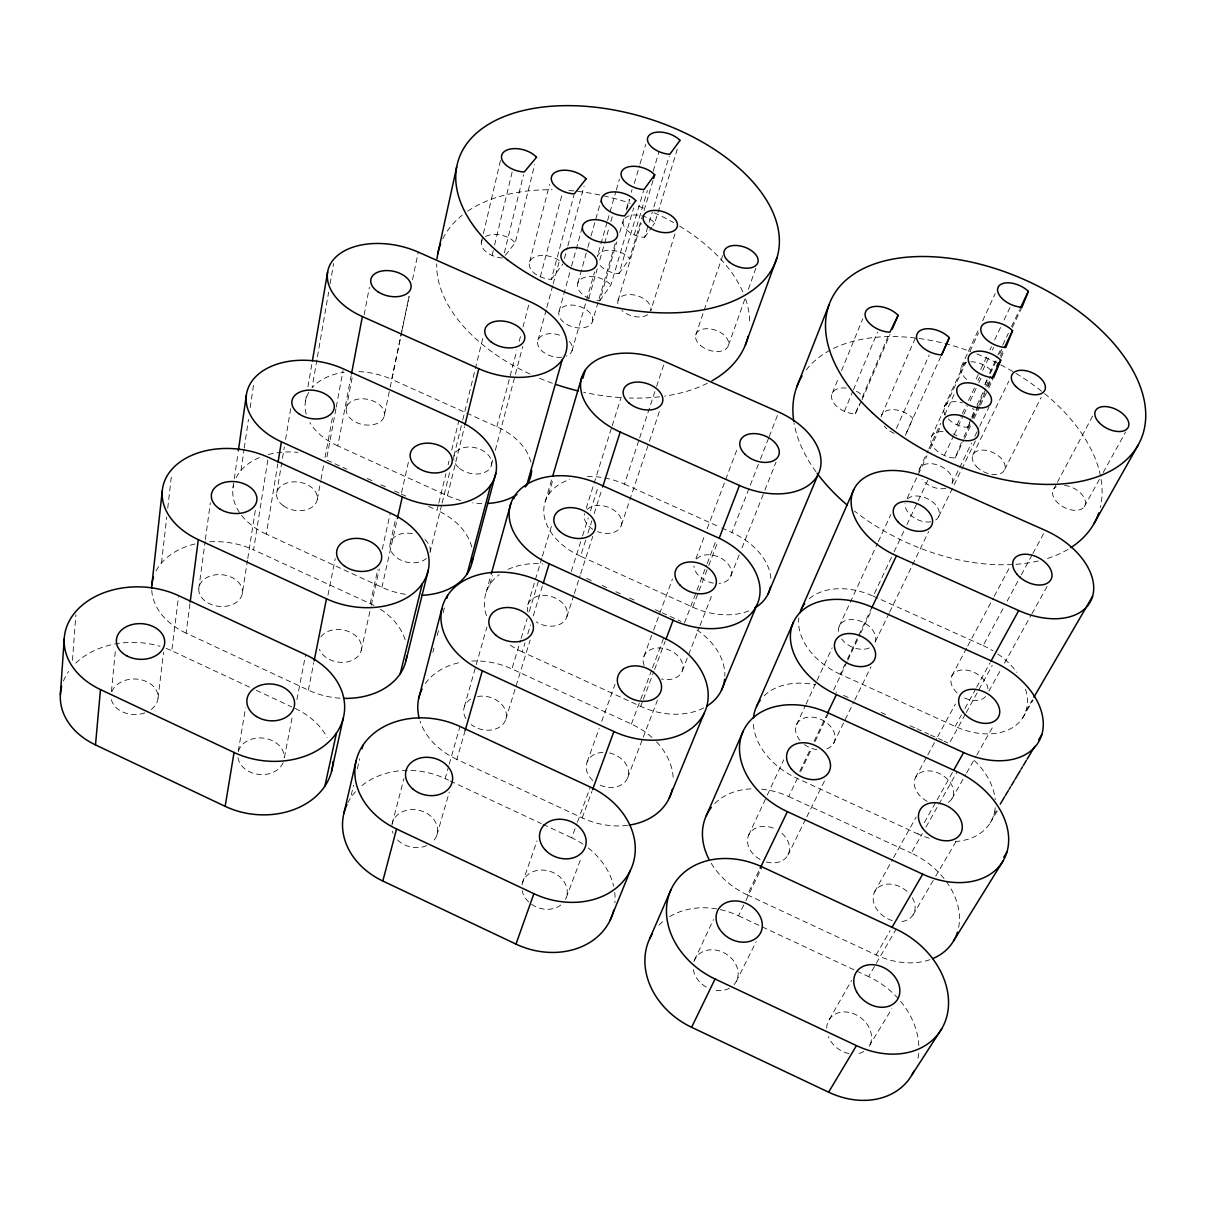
<?xml version="1.0" encoding="UTF-8"?>
<svg xmlns="http://www.w3.org/2000/svg" width="1206" height="1206" viewBox="0 0 1206 1206"><rect width="100%" height="100%" fill="white"/><g stroke="black" fill="none" stroke-linecap="round" stroke-linejoin="round"><path stroke-width="0.75" stroke-dasharray="5 3.75" d="M72.481 660.315L75.857 614.759M111.465 691.43L115.535 648.873M161.483 562.991L166.73 517.042M167.74 508.178L171.523 475.089M158.031 698.108L163.564 652.22M249.536 687.149L171.78 650.788L178.654 595.674M340.137 698.199A67.958 50.893 9.6 0 1 308.329 690.118L186.101 633.12L189.93 603.784M198.779 588.724L205.141 541.358M205.382 539.534L210.341 502.661M232.969 488.023L234.039 480.606M234.311 478.752L238.049 452.778M240.974 470.491L244.064 449.491M244.26 448.074L248.481 419.387M250.185 407.688L253.682 383.93M242.255 593.729A21.904 15.889 6 0 0 212.271 575.413A21.904 15.889 6 0 0 207.281 602.518A21.904 15.889 6 0 0 242.255 593.729L247.471 560.353M247.773 558.499L255.31 510.304M374.131 605.548A67.958 50.893 9.6 0 0 370.242 603.618L253.577 549.83L268.245 457.3M405.306 594.317A63.888 45.496 12.2 0 1 381.91 587.322L266.3 534.122L277.772 463.978M276.747 492.862L284.36 446.838M285.581 439.466L290.752 408.171M238.291 751.157L245.542 707.892M305.42 401.598L306.686 394.181M307.952 386.764L312.083 362.689M316.892 359.931L312.068 387.774A60.496 40.145 11.3 0 1 344.072 372.322M317.434 356.795L328.65 292.138M330.097 283.802L333.61 263.511M317.299 499.435L320.675 481.164M321.022 479.34L323.721 464.717M325.077 457.406L332.856 415.361M335.916 408.909L326.419 459.923L333.233 463.014M336.248 407.085L343.032 370.664M460.767 500.505A60.33 40.868 14.1 0 1 447.471 495.726L337.801 445.888L351.142 375.669M346.243 408.593L352.559 375.488M364.137 314.796L369.398 287.209M284.42 757.474L292.711 714.54M296.917 699.525L305.6 654.692M308.329 690.118L313.771 662.727M327.972 595.101L335.253 558.559M530.806 461.973A60.33 40.868 14.1 0 0 496.872 426.698L391.709 379.347L401.327 333.248M401.719 331.394L409.03 296.359M412.482 279.762L418.256 252.114M384.141 416.372A19.356 12.844 11.3 0 0 358.875 399.02A19.356 12.844 11.3 0 0 352.891 420.487A19.356 12.844 11.3 0 0 384.141 416.372L389.855 388.98M390.231 387.156L409.301 295.802M370.242 603.618L377.855 569.187M382.272 549.258L390.292 513.017M361.212 650.547L370.875 607.04M371.282 605.216L379.332 568.961M390.186 543.288L395.462 519.816M401.538 492.726L408.427 462.034M381.91 587.322L396.985 520.404M481.269 242.677L482.973 235.411M483.395 233.587L501.229 157.293M351.248 794.98L353.524 785.257M357.368 768.825L359.72 758.83M492.093 255.446L493.344 250.245M494.611 245.014L512.158 172.051M471.742 547.027A63.888 45.496 12.2 0 0 437.039 510.289L438.381 504.817M438.818 502.992L445.934 473.792M448.15 464.672L449.039 461.024M451.707 450.079L458.808 420.879M429.999 552.514L441.667 504.952M442.105 503.113L450.185 470.189M453.923 455.974L462.35 421.618M462.787 419.809L483.184 336.67M504.349 252.838L523.51 174.795M447.471 495.726L464.476 426.773M505.284 255.265L515.233 242.843L534.725 164.544M529.705 261.747L549.559 184.443M432.864 652.295L433.934 648.135M437.205 635.562L438.667 629.924M443.099 612.799L444.592 607.025M392.191 823.608L403.98 778.488M496.872 426.698L516.816 350.509M519.183 341.434L521.082 334.183M522.982 326.932L529.63 301.53M540.348 276.792L562.177 193.97M491.475 464.913L492.907 459.441M495.319 450.335L522.711 346.499M559.177 260.541A18.708 11.276 15.6 0 0 529.781 261.581A18.708 11.276 15.6 0 0 551.323 279.37L573.89 195.327M538.012 340.137L546.348 309.249M546.831 307.424L552.725 285.626M553.207 283.802L559.087 262.004M564.423 258.491L567.393 247.577M567.86 245.828L584.096 186.131M559.117 311.254L571.041 267.988M571.538 266.179L581.97 228.326M486.214 592.101L490.752 575.805M489.968 584.443L492.455 575.548M577.84 283.018L587.367 249.099M587.865 247.32L590.563 237.718M591.076 235.894L601.236 199.653M464.31 706.791L486.907 627.03M361.906 785.634A72.224 58.853 12.3 0 1 445.15 778.624L448.722 766.021M449.235 764.227L459.968 726.449M607.1 222.221L597.347 256.35A18.346 10.914 16.9 0 1 611.382 250.26A18.346 10.914 16.9 0 1 629.653 258.506L641.969 217.412M607.613 220.427L615.829 191.694M616.341 189.9L619.432 179.121M572.036 350.75L594.588 271.968M588.814 298.244L597.256 268.832M599.789 260.044L608.502 229.653M610.854 221.482L612.437 215.995M627.542 825.341A67.958 52.808 20.6 0 1 582.197 817.879L456.848 759.403L465.169 730.459M436.904 835.019L449.295 792.071M592.432 321.67A17.457 10.794 16.3 0 0 570.378 305.088A17.457 10.794 16.3 0 0 564.438 322.816A17.457 10.794 16.3 0 0 592.432 321.67L615.211 243.537M596.88 300.535A18.708 11.351 16.6 0 0 599.774 300.791L616.763 241.954M619.763 232.351L623.758 218.723M626.532 208.487L629.155 199.518M631.266 192.297L632.05 189.583M626.547 210.07L629.653 199.427M634.326 183.478L639.512 165.735M640.024 163.956L645.723 144.449M545.218 501.606L552.122 478.119M548.519 494.731L552.876 479.928M599.774 300.791L610.884 285.068L633.678 207.824M600.211 265.576A18.346 10.914 16.9 0 0 618.964 273.641L643.537 190.91M634.19 234.853L647.426 190.503M653.185 171.222L659.034 151.639M644.049 210.447L653.652 178.398M618.045 300.58L641.23 223.291M527.821 604.764L541.871 558.031M542.414 556.237L551.609 525.665M651.949 737.409A67.958 52.808 20.6 0 0 631.416 724.052L511.917 668.953L520.63 640.13M521.173 638.336L527.173 618.527M529.344 611.321L538.6 580.704M677.32 149.137L654.737 223.004A17.849 10.357 17.3 0 0 632.426 215.09A17.849 10.357 17.3 0 0 624.226 226.683A17.849 10.357 17.3 0 0 644.607 237.356L647.652 227.271M649.19 222.206L652.295 212M653.848 206.874L669.255 156.071M703.686 707.907A64.099 46.959 21 0 1 640.688 706.384L522.288 651.903L525.032 642.919M527.776 633.919L530.519 624.934M533.263 615.934L542.594 585.362M505.811 719.289L530.127 640.145M586.206 508.299L611.623 427.557M612.196 425.763L621.226 397.045M674.983 233.949L650.697 310.831A17.125 10.432 17.5 0 0 633.316 294.852A17.125 10.432 17.5 0 0 618.497 305.977M571.297 571.418L582.031 537.544M582.604 535.765L588.257 517.947M590.518 510.816L597.859 487.631M748.715 610.914A60.647 42.029 21.2 0 1 692.726 607.176L580.553 556.207L585.649 540.243M587.925 533.142L591.89 520.736M594.151 513.635L602.08 488.807M566.895 616.658L573.8 595.236M574.373 593.458L580.116 575.609M580.689 573.815L592.779 536.338M587.352 476.581A60.36 41.592 17.8 0 1 624.437 484.134L639.059 439.708M639.647 437.929L656.034 388.181M656.607 386.402L664.808 361.529M621.437 525.032L648.843 443.024M649.446 441.245L660.164 409.151M695.772 334.936L722.891 254.963M522.424 882.958L537.017 840.853M728.484 345.187L745.263 297.988M748.368 289.244L755.83 268.275M587.111 762.041L599.171 728.424M601.704 721.354L615.03 684.209M582.89 844.079A72.33 59.833 19.8 0 0 571.734 837.808L576.86 823.804M577.493 822.055L590.292 787.036M582.197 817.879L591.905 791.453M643.929 656.396L653.004 631.763M653.652 629.999L672.451 578.97M566.217 897.792L581.217 857.813M631.416 724.052L639.994 701.183M640.657 699.42L651.873 669.511M652.536 667.747L663.752 637.838M695.937 558.604L704.545 535.72M707.198 528.68L737.017 449.431M640.688 706.384L642.662 701.108M643.326 699.344L653.923 671.214M654.587 669.466L665.169 641.336M684.45 622.944L706.52 565.297M707.183 563.564L716.545 539.097M692.726 607.176L708.073 567.182M708.736 565.448L718.083 541.102M627.738 777.523L642.572 738.931M643.25 737.168L657.406 700.324M770.89 578.413A60.647 42.029 21.2 0 0 731.891 532.509L759.72 460.948M760.398 459.2L768.554 438.26M769.232 436.512L778.729 412.09M682.249 670.958L699.344 627.286M700.023 625.537L712.324 594.106M730.896 575.88L739.218 554.896M741.991 547.886L764.212 491.912M764.905 490.164L776.016 462.169M943.017 431.462A19.07 11.683 24.7 0 0 931.816 444.366A19.07 11.683 24.7 0 0 955.122 457.979L962.343 440.19M948.278 418.964A18.693 11.231 24.5 0 0 967.589 427.286L971.056 418.738M971.75 417.02L974.523 410.191M986.855 379.8L984.232 386.282L987.277 379.89M989.478 373.332L997.196 356.69M832.291 393.156L838.667 377.584M841.502 370.664L862.772 318.746M844.396 411.306L852.717 391.422M853.426 389.749L877.546 332.163M846.22 388.091A18.904 11.623 22.4 0 0 832.08 399.729A18.904 11.623 22.4 0 0 855.265 413.809L859.456 403.935M862.275 397.287L888.777 334.816M862.079 399.729L890.073 334.273M881.722 415L916.213 336.007M896.405 428.462L929.268 354.835M940.77 356.554L905.088 435.848L912.852 418.346A18.979 11.653 23.5 0 0 893.691 409.663A18.979 11.653 23.5 0 0 881.104 417.05M839.225 626.216L877.516 543.333M878.3 541.63L890.812 514.57M961.348 366.669L967.649 353.072M968.448 351.368L978.684 329.268M982.619 320.781L995.221 293.571M796.518 724.746L805.231 705.947M806.015 704.229L832.155 647.848M944.208 406.859L966.051 359.765M969.956 351.353L978.533 332.856M931.364 436.934L965.976 362.403M748.609 835.245L766.549 796.699M767.317 795.025L783.704 759.825M919.515 468.923L928.168 450.351M928.952 448.662L940.74 423.321M944.675 414.879L954.112 394.618M907.198 498.153L927.007 455.687M930.173 448.888L940.469 426.803M694.49 960.066L713.424 919.59M809.377 598.598A61.37 42.361 25.7 0 1 873.174 596.111L893.269 553.539M894.068 551.835L903.716 531.409M906.942 524.595L917.389 502.45M918.188 500.746L928.635 478.616M976.167 379.076L978.443 374.267M980.734 369.428L986.87 356.448M989.96 349.891L991.513 346.604M994.633 339.986L1001.719 324.972M1004.101 319.922L1010.115 307.198M956.976 424.829L961.559 415.15M962.328 413.522L966.187 405.367M968.508 400.452L975.564 385.558M977.93 380.553L979.528 377.192M982.709 370.468L989.96 355.167M992.387 350.011L993.623 347.434M1025.537 689.199A62.215 42.421 29 0 1 955.137 726.434L840.265 674.244L846.687 660.707M847.486 659.004L871.561 608.246M944.283 455.506L953.569 435.939M954.353 434.281L963.021 415.995M963.82 414.321L967.815 405.894M970.242 400.799L976.317 387.97M978.775 382.799L981.232 377.599M847.034 661.853L833.331 690.736L836.738 692.289M847.833 660.164L859.923 634.673M860.737 632.984L871.214 610.899M997.995 355.016L1001.99 346.635M1002.789 344.961L1008.382 333.233M1011.578 326.524L1019.567 309.776M799.729 771.403L810.884 748.037M814.065 741.343L826.819 714.63M990.337 373.483L996.518 360.534M999.638 353.991L1002.774 347.434M1012.286 327.504L1021.376 308.48M761.695 789.146A68.908 53.245 27.9 0 1 788.739 796.593L797.513 778.217M800.709 771.538L811.879 748.172M815.075 741.479L828.628 713.093M976.95 405.11L985.046 388.196M985.86 386.493L990.714 376.347M1000.422 356.041L1003.663 349.273M967.589 427.286L969.895 422.462M972.217 417.608L990.367 379.724M1000.89 357.745L1004.583 350.026M963.941 436.858L971.946 420.185M972.745 418.512L978.337 406.844M979.136 405.171L984.729 393.503M987.925 386.825L991.121 380.146M955.122 457.979L963.73 440.069M964.498 438.441L970.86 425.205M974.056 418.542L979.709 406.769M980.508 405.08L987.066 391.437M988.709 388L992.945 379.166M929.962 959.659A70.144 53.215 33 0 1 876.084 954.956L747.343 894.897L759.358 869.933M669.601 916.696A73.46 60.315 30.1 0 1 738.539 915.806L745.037 902.314M745.851 900.626L762.102 866.903M855.265 413.809L861.31 401.296M889.108 613.236L874.456 643.491A19.628 13.552 25.7 0 0 858.793 620.577A19.628 13.552 25.7 0 0 838.743 632.849M889.636 612.135L928.695 531.469M952.047 483.35L971.554 443.039M974.81 436.316L978.88 427.919M979.694 426.231L989.041 406.935M938.811 516.334L976.92 437.838M972.729 455.22L1008.864 381.081M833.663 743.243L853.954 701.696M854.768 700.023L870.988 666.782M787.895 855.16L805.925 818.603M806.754 816.944L825.597 778.744M736.203 981.609L756.207 941.569M1004.749 469.36L1041.23 397.302M951.866 675.827L966.865 647.652M967.755 645.994L993.337 597.95M994.226 596.292L1010.1 566.473M1053.818 488.912L1056.486 483.923M1057.361 482.264L1094.566 412.437M873.174 596.111L983.101 645.602L1003.558 607.764M1007.116 601.176L1020.442 576.483M1021.331 574.84L1032.004 555.092M1032.894 553.448L1045.346 530.414M915.444 777.659L926.977 756.403M927.851 754.775L936.73 738.419M937.62 736.791L955.348 704.093M955.137 726.434L961.408 715.022M964.996 708.48L975.744 688.897M976.634 687.269L990.066 662.787M965.358 714.223L949.228 743.514L944.117 741.193M966.262 712.595L992.252 665.395M1084.315 506.656L1102.254 474.229M1103.158 472.601L1125.575 432.065M874.561 891.958L892.651 859.35M893.556 857.722L916.168 816.959M988.89 691.128L1000.784 669.737M1004.447 663.149L1030.994 615.422M1031.914 613.779L1047.486 585.799M753.373 724.278A64.913 47.336 26.6 0 0 796.533 778.081L917.947 833.949L919.771 830.693M924.339 822.552L936.218 801.387M937.137 799.759L952.665 772.081M958.664 927.339A70.144 53.215 33 0 0 911.314 853.109L922.319 833.587M925.982 827.075L957.157 771.765M951.851 798.885L965.705 774.553M966.624 772.925L975.865 756.705M976.785 755.077L993.397 725.876M829.246 1019.567L851.602 980.388M876.084 954.956L890.073 930.715M918.821 1045.677A75.043 60.119 36.8 0 0 868.591 976.619L896.103 929.193M1026.035 710.711L1032.351 699.857M1022.763 717.781L1033.075 700.053M913.048 914.947L934.786 877.787M935.735 876.174L956.524 840.642M993.744 815L996.623 810.176M990.141 822.944L997.844 810.07M869.164 1046.175L891.852 1008.744M618.964 273.641L629.653 258.506M644.607 237.356L651.692 227.316M652.702 225.884L654.737 223.004M551.323 279.37L562.946 263.903M624.437 484.134L719.952 527.128M721.655 527.896L731.891 532.509M334.936 463.797L346.846 469.224M367.272 478.526L372.368 480.847M380.885 484.722L385.98 487.043M394.498 490.917L399.608 493.239M401.296 494.023L406.407 496.344M428.537 506.414L437.039 510.289M586.719 578.443L593.578 581.578M602.156 585.468L607.296 587.819M615.874 591.724L621.015 594.061M629.592 597.965L634.733 600.302M655.295 609.678L660.451 612.015M662.154 612.799L681.013 621.392M843.552 695.395L848.662 697.731M881.043 712.475L886.169 714.796M910.033 725.665L915.143 727.987M916.846 728.771L928.771 734.198M930.474 734.982L942.414 740.409M788.739 796.593L911.314 853.109M256.29 690.314L291.792 706.912M445.15 778.624L448.526 780.207M450.215 780.991L541.358 823.608M543.047 824.391L571.734 837.808M738.539 915.806L855.084 970.302M856.773 971.086L868.591 976.619M186.101 633.12A68.471 49.687 6 0 1 151.76 590.171M156.056 570.92A68.471 49.687 6 0 1 196.276 543.68M209.663 541.811A68.471 49.687 6 0 1 253.577 549.83M380.433 609.241A67.958 50.893 9.6 0 1 405.261 640.235M320.856 636.904A21.738 16.281 9.6 0 1 354.639 634.944A21.738 16.281 9.6 0 1 351.549 660.602A21.738 16.281 9.6 0 1 319.364 649.295M456.848 759.403A67.732 52.099 15.1 0 1 420.035 721.113M425.311 683.606A67.732 52.099 15.1 0 1 461.973 662.139M471.727 661.039A67.732 52.099 15.1 0 1 511.917 668.953M656.501 741.826A67.958 52.808 20.6 0 1 673.25 778.986M609.558 752.981A21.738 16.884 20.6 0 1 627.708 777.614A21.738 16.884 20.6 0 1 597.739 784.021M592.764 780.448A21.738 16.884 20.6 0 1 587.02 762.282A21.738 16.884 20.6 0 1 603.271 752.348M477.576 696.54A21.663 16.658 15.1 0 1 503.505 706.656A21.663 16.658 15.1 0 1 498.696 727.595A21.663 16.658 15.1 0 1 471.139 724.55M465.863 718.61A21.663 16.658 15.1 0 1 471.878 698.455M522.288 651.903A63.828 46.416 16.8 0 1 508.299 643.733M486.47 615.678A63.828 46.416 16.8 0 1 499.209 574.659M508.012 569.398A63.828 46.416 16.8 0 1 542.79 563.926M696.917 629.939A64.099 46.959 21 0 1 724.866 676.174M644.14 665.471A20.502 15.015 21 0 1 659.411 647.954A20.502 15.015 21 0 1 682.913 666.255A20.502 15.015 21 0 1 661.461 678.963M528.062 612.286A20.427 14.849 16.8 0 1 547.599 595.719A20.427 14.849 16.8 0 1 566.443 617.894A20.427 14.849 16.8 0 1 536.233 621.919M747.343 894.897A68.908 53.245 27.9 0 1 710.409 861.898M714.751 803.543A68.908 53.245 27.9 0 1 752.092 788.814M912.339 897.867A22.432 17.02 33 0 1 898.47 921.655M892.274 920.6A22.432 17.02 33 0 1 874.938 891.264A22.432 17.02 33 0 1 908.344 892.651M781.985 833.376A22.04 17.035 27.9 0 1 787.789 855.356A22.04 17.035 27.9 0 1 765.674 861.793M760.112 859.441A22.04 17.035 27.9 0 1 748.866 834.673A22.04 17.035 27.9 0 1 775.126 828.914M764.197 695.756A64.913 47.336 26.6 0 1 815.301 684.797M995.206 807.749A65.923 47.381 30.6 0 1 955.453 841.487M929.329 838.26A65.923 47.381 30.6 0 1 917.947 833.949M974.418 760.579A65.923 47.381 30.6 0 1 995.206 799.714M927.218 801.372A21.09 15.15 30.6 0 1 916.711 775.699A21.09 15.15 30.6 0 1 946.167 778.021A21.09 15.15 30.6 0 1 947.268 802.94M800.03 740.378A20.773 15.135 26.6 0 1 803.317 718.369A20.773 15.135 26.6 0 1 831.401 727.52A20.773 15.135 26.6 0 1 826.381 748.971M816.854 749.65A20.773 15.135 26.6 0 1 804.447 744.494M266.3 534.122A64.189 44.562 9.1 0 1 233.331 485.822M236.195 477.576A64.189 44.562 9.1 0 1 261.385 456.773M268.335 454.541A64.189 44.562 9.1 0 1 297.912 452.356M426.427 558.348A20.442 14.547 12.3 0 1 400.814 560.112A20.442 14.547 12.3 0 1 390.925 541.298A20.442 14.547 12.3 0 1 413.568 533.866M424.919 539.564A20.442 14.547 12.3 0 1 430.24 551.097M295.169 708.495A72.737 57.195 5.5 0 1 327.097 737.379M63.421 681.058A73.536 55.582 1.6 0 1 68.667 671.41M75.782 663.119A73.536 55.582 1.6 0 1 160.006 646.326M166.111 648.391A73.536 55.582 1.6 0 1 171.78 650.788M283.124 762.689A23.276 18.286 5.5 0 1 258.19 774.342A23.276 18.286 5.5 0 1 237.838 756.659M238.411 751.217A23.276 18.286 5.5 0 1 263.918 738.193A23.276 18.286 5.5 0 1 284.239 757.443M111.917 691.656A23.532 17.773 1.6 0 1 146.755 681.707A23.532 17.773 1.6 0 1 150.675 709.897M144.856 712.867A23.532 17.773 1.6 0 1 111.042 696.932M588.272 847.969A72.33 59.833 19.8 0 1 613.658 886.229M614.728 892.41A72.33 59.833 19.8 0 1 614.879 902.917M347.795 802.834A72.224 58.853 12.3 0 1 355.529 791.664M522.032 884.752A23.14 19.13 19.8 0 1 550.479 871.486A23.14 19.13 19.8 0 1 565.524 899.375M560.82 904.997A23.14 19.13 19.8 0 1 537.786 907.59A23.14 19.13 19.8 0 1 522.153 890.601M391.89 825.447A23.095 18.829 12.3 0 1 423.698 811.774A23.095 18.829 12.3 0 1 431.974 842.346M426.698 845.632A23.095 18.829 12.3 0 1 396.337 838.607M393.05 833.195A23.095 18.829 12.3 0 1 392.402 831.251M918.655 1053.351A75.043 60.119 36.8 0 1 917.841 1059.124M658.973 925.168A73.46 60.315 30.1 0 1 663.33 921.143M863.707 1051.511A24.014 19.221 36.7 0 1 855.612 1053.999M848.918 1053.562A24.014 19.221 36.7 0 1 828.341 1036.647M826.698 1028.19A24.014 19.221 36.7 0 1 855.506 1014.532A24.014 19.221 36.7 0 1 868.109 1047.682M693.887 961.695A23.502 19.296 30.1 0 1 725.138 953.403A23.502 19.296 30.1 0 1 734.092 984.593M729.434 988.257A23.502 19.296 30.1 0 1 714.314 990.096M706.234 987.036A23.502 19.296 30.1 0 1 693.149 967.302M580.553 556.207A60.36 41.592 17.8 0 1 544.087 515.218A60.36 41.592 17.8 0 1 569.76 479.551M696.571 558.996A19.402 13.447 21.2 0 1 727.128 562.931A19.402 13.447 21.2 0 1 719.047 583.403M713.424 583.146A19.402 13.447 21.2 0 1 693.993 565.976M587.111 509.52A19.311 13.296 17.8 0 1 611.623 508.736A19.311 13.296 17.8 0 1 620.397 527.399A19.311 13.296 17.8 0 1 597.528 531.635M592.839 529.328A19.311 13.296 17.8 0 1 584.518 513.681M840.265 674.244A61.37 42.361 25.7 0 1 798.854 617.879M983.101 645.602A62.215 42.421 29 0 1 992.93 650.788M997.799 653.954A62.215 42.421 29 0 1 1016.899 672.39M985.619 696.555A19.899 13.568 29 0 1 961.695 696.405M957.097 692.877A19.899 13.568 29 0 1 962.222 669.963A19.899 13.568 29 0 1 988 690.782M869.24 647.969A19.628 13.552 25.7 0 1 841.652 638.924M337.801 445.888A60.496 40.145 11.3 0 1 309.897 422.628M306.188 414.11A60.496 40.145 11.3 0 1 309.053 391.905M358.8 371.629A60.496 40.145 11.3 0 1 391.709 379.347M481.752 503.535A60.33 40.868 14.1 0 1 472.586 502.857M707.379 383.267A160.684 97.611 16.6 0 1 664.687 396.111M659.622 396.774A160.684 97.611 16.6 0 1 629.411 398.025M620.246 397.573A160.684 97.611 16.6 0 1 583.583 392.206M552.423 383.252A160.684 97.611 16.6 0 1 538.042 377.659M529.992 374.071A160.684 97.611 16.6 0 1 436.723 263.858M442.813 238.758A160.684 97.611 16.6 0 1 462.215 215.181M467.702 211.156A160.684 97.611 16.6 0 1 552.137 189.719M568.915 190.473A160.684 97.611 16.6 0 1 630.241 203.301M638.502 206.256A160.684 97.611 16.6 0 1 646.371 209.362M654.089 212.708A160.684 97.611 16.6 0 1 673.672 222.643M679.611 226.125A160.684 97.611 16.6 0 1 743.152 292.681M745.534 298.847A160.684 97.611 16.6 0 1 749.65 324.007M589.417 298.5A18.708 11.351 16.6 0 1 581.382 278.842A18.708 11.351 16.6 0 1 610.884 285.068M502.344 257.994A18.723 11.201 14.6 0 1 482.279 239.632M485.611 236.542A18.723 11.201 14.6 0 1 515.233 242.843M569.413 341.449A17.834 11.231 15.9 0 1 566.217 356.177M561.619 357.247A17.834 11.231 15.9 0 1 537.59 342.564A17.834 11.231 15.9 0 1 561.77 336.037M647.652 314.751A17.125 10.432 17.5 0 1 621.844 310.455M1068.019 549.363A163.775 100.505 24.7 0 1 1044.878 559.222M1038.245 560.971A163.775 100.505 24.7 0 1 854.451 511.012M815.949 471.712A163.775 100.505 24.7 0 1 794.076 423.246M806.196 369.925A163.775 100.505 24.7 0 1 970.393 351.474M976.905 353.961A163.775 100.505 24.7 0 1 1100.264 507.605M953.222 433.904A19.07 11.683 24.7 0 1 956.84 435.803M856.471 391.287A18.904 11.623 22.4 0 1 863.586 396.608M894.219 433.361A18.979 11.653 23.5 0 1 884.315 426.095M945.248 415.075A18.693 11.231 24.5 0 1 962.388 402.879M972.518 408.321A18.693 11.231 24.5 0 1 974.041 409.708M966.669 379.377A18.196 10.643 24.3 0 1 966.338 362.524M970.694 361.8A18.196 10.643 24.3 0 1 990.789 370.091M907.5 498.907A18.165 11.593 25.1 0 1 932.434 501.786A18.165 11.593 25.1 0 1 934.952 520.464M930.836 521.806A18.165 11.593 25.1 0 1 913.002 517.042A18.165 11.593 25.1 0 1 905.073 503.626M918.942 472.013A17.804 11.125 24.9 0 1 939.218 465.576A17.804 11.125 24.9 0 1 951.006 485.114M945.76 488.264A17.804 11.125 24.9 0 1 922.153 479.581M1064.612 485.445A17.683 10.703 27.3 0 1 1085.475 503.279A17.683 10.703 27.3 0 1 1063.119 506.822A17.683 10.703 27.3 0 1 1056.29 486.757M283.425 505.857A20.532 14.261 9.1 0 0 316.982 500.807A20.532 14.261 9.1 0 0 290.601 482.114A20.532 14.261 9.1 0 0 283.425 505.857M459.561 468.395A19.296 13.07 14.1 0 0 491.128 466.104A19.296 13.07 14.1 0 0 467.355 447.064A19.296 13.07 14.1 0 0 459.561 468.395M700.611 345.564A17.155 10.507 19.2 0 0 728.183 346.122A17.155 10.507 19.2 0 0 707.56 328.71A17.155 10.507 19.2 0 0 700.611 345.564M976.438 466.541A17.517 10.688 25.6 0 0 1004.342 470.234A17.517 10.688 25.6 0 0 985.362 450.29A17.517 10.688 25.6 0 0 976.438 466.541"/><path stroke-width="1.5" d="M60.36 694.746L64.22 638.803M332.946 761.634A72.737 57.195 5.5 0 1 225.145 806.332L95.5 744.916L100.475 689.561A75.646 55.808 2.8 0 1 75.043 612.422A75.646 55.808 2.8 0 1 178.654 595.674L305.6 654.692A74.847 57.451 6.5 0 1 335.539 734.318A74.847 57.451 6.5 0 1 234.054 752.469L100.475 689.561M151.85 585.061L162.267 490.887M190.171 601.96L198.327 539.64A71.621 49.657 7.3 0 1 171.297 470.008A71.621 49.657 7.3 0 1 268.245 457.3L390.292 513.017A71.124 50.893 10.6 0 1 421.467 584.88A71.124 50.893 10.6 0 1 326.479 598.809L198.327 539.64M238.321 450.908L246.341 395.251M278.073 462.124L281.39 441.818A66.993 44.305 10 0 1 253.788 378.79A66.993 44.305 10 0 1 343.363 368.84L458.808 420.879A66.692 45.255 13 0 1 490.103 485.867A66.692 45.255 13 0 1 402.291 496.887L281.39 441.818M225.145 806.332L234.054 752.469M312.399 360.835L327.655 271.893M351.489 373.83L362.373 316.56A64.069 39.496 12.3 0 1 333.836 259.139A64.069 39.496 12.3 0 1 418.256 252.114L529.63 301.53A63.888 40.235 14.8 0 1 561.604 360.715A63.888 40.235 14.8 0 1 478.812 368.704L362.373 316.56M314.133 660.903L326.479 598.809M437.763 253.953L456.697 166.79M324.866 786.131L336.489 732.977M331.544 771.373L343.273 718.188M397.392 518.595L402.291 496.887M343.906 813.281L356.192 760.458M362.086 748.715L362.885 745.323M400.241 673.702L422.281 583.749M406 660.602L428.145 570.679M464.928 424.964L478.812 368.704M418.738 698.304L441.848 608.729M446.853 598.297L447.607 595.372M613.748 910.033A72.33 59.833 19.8 0 1 515.987 944.102L382.815 881.013L396.563 829.004A74.335 59.124 12.9 0 1 361.996 746.71A74.335 59.124 12.9 0 1 459.968 726.449L590.292 787.036A74.486 60.119 19.8 0 1 629.607 871.953A74.486 60.119 19.8 0 1 533.896 893.676L396.563 829.004M467.099 573.981L490.782 484.933M472.089 562.252L495.832 473.295M491.249 573.996L510.892 503.354M513.892 498.651L514.691 495.756M526.811 484.902L562.192 359.916M465.169 730.459L482.31 670.777A70.913 52.129 15.7 0 1 446.853 596.548A70.913 52.129 15.7 0 1 538.6 580.704L663.752 637.838A71.169 52.868 20.5 0 1 703.565 714.419A71.169 52.868 20.5 0 1 613.899 731.545L482.31 670.777M552.65 476.31L581.88 376.92M582.815 378.398L585.227 370.182M653.652 178.398L654.722 174.84A19.01 10.688 17.2 0 0 630.979 166.413A19.01 10.688 17.2 0 0 622.266 178.307A19.01 10.688 17.2 0 0 643.944 189.538L654.722 174.84M543.137 583.568L549.182 563.79A66.647 46.19 17.1 0 1 514.073 496.736A66.647 46.19 17.1 0 1 599.005 484.073L717.208 537.348A66.948 46.763 20.9 0 1 756.192 606.452A66.948 46.763 20.9 0 1 673.114 620.246L549.182 563.79M602.638 487.028L620.201 432.05A63.963 40.974 18.1 0 1 584.684 371.011A63.963 40.974 18.1 0 1 664.808 361.529L778.729 412.09A64.265 41.426 21.1 0 1 817.834 474.968A64.265 41.426 21.1 0 1 739.444 485.46L620.201 432.05M515.987 944.102L533.896 893.676M745.353 345.052L776.845 258.114M592.553 789.689L613.899 731.545M665.833 639.572L673.114 620.246M719.424 537.62L739.444 485.46M796.653 387.232L829.004 304.877M1000.709 360.142L993.684 377.629A19.793 11.472 24.3 0 1 970.438 365.554A19.793 11.472 24.3 0 1 976.121 351.413A19.793 11.472 24.3 0 1 1000.709 360.142L991.92 378.488M1012.558 330.655L1005.819 347.449A19.386 11.005 24.1 0 1 983.011 335.69A19.386 11.005 24.1 0 1 988.468 322.108A19.386 11.005 24.1 0 1 1012.558 330.655L1004.462 347.584M1028.356 291.339L1021.979 307.213A18.844 10.402 24 0 1 999.774 295.862A18.844 10.402 24 0 1 1004.93 283.018A18.844 10.402 24 0 1 1028.356 291.339L1020.366 308.103M610.1 920.344L630.361 870.461M669.119 798.387L704.198 713.168M721.399 690.36L756.72 605.412M768.041 594.015L818.286 474.079M892.244 329.148L898.123 315.309A19.613 11.412 22.2 0 0 873.641 306.61A19.613 11.412 22.2 0 0 866.978 320.268A19.613 11.412 22.2 0 0 889.907 332.178L898.123 315.309M649.582 938.931L671.064 889.5M706.309 815.633L743.213 731.077M756.554 706.445L793.488 622.07M801.357 609.075L853.682 489.862M941.675 354.85L949.303 337.665A19.688 11.442 23.3 0 0 924.761 328.967A19.688 11.442 23.3 0 0 918.58 342.866A19.688 11.442 23.3 0 0 941.675 354.85L949.303 337.665M871.561 608.246L896.435 555.785A65.064 41.788 25 0 1 853.275 490.782A65.064 41.788 25 0 1 928.635 478.616L1045.346 530.414A65.983 41.878 27.9 0 1 1092.259 597.332A65.983 41.878 27.9 0 1 1018.723 610.553L896.435 555.785M827.602 712.957L836.376 694.596A67.822 47.17 25.9 0 1 793.02 623.14A67.822 47.17 25.9 0 1 872.827 607.492L994.046 662.139A68.878 47.23 29.6 0 1 1041.456 735.72A68.878 47.23 29.6 0 1 963.624 752.559L836.376 694.596M996.804 366.247L998.432 362.855M760.157 868.26L787.382 811.653A72.179 53.35 27 0 1 742.655 732.374A72.179 53.35 27 0 1 828.628 713.093L957.157 771.765A73.476 53.365 31.6 0 1 1006.467 853.516A73.476 53.365 31.6 0 1 922.711 874.154L787.382 811.653M913.997 1070.973A75.043 60.119 36.8 0 1 828.612 1092.184L691.596 1027.286L715.052 979.001A75.631 60.647 29.3 0 1 670.385 891.038A75.631 60.647 29.3 0 1 762.102 866.903L896.103 929.193A77.259 60.496 35.5 0 1 945.775 1019.914A77.259 60.496 35.5 0 1 856.471 1045.617L715.052 979.001M990.97 661.159L1018.723 610.553M953.569 770.453L963.624 752.559M1093.872 523.826L1138.042 445.24M891.943 927.489L922.711 874.154M1033.934 697.128L1092.561 596.352M1000.256 804.116L1004.628 796.774M1005.367 795.553L1008.322 790.623M1009.06 789.387L1010.538 786.915M1011.276 785.664L1014.261 780.689M1015 779.438L1020.261 770.634M1021.015 769.368L1022.537 766.835M1023.291 765.569L1026.336 760.473M1027.105 759.192L1034.793 746.318M1038.683 739.821L1041.818 734.575M828.612 1092.184L856.471 1045.617M1003.678 857.345L1006.904 852.129M953.494 941.072L1002.955 861.144M912.022 1074.742L941.856 1028.552M151.715 588.468A68.471 49.687 6 0 1 153.509 576.935M406.814 655.702A67.958 50.893 9.6 0 1 343.65 698.364M419.221 718.339A67.732 52.099 15.1 0 1 422.04 689.018M672.285 789.267A67.958 52.808 20.6 0 1 629.2 825.115M724.64 679.249A64.099 46.959 21 0 1 706.776 706.158M708.842 859.004A68.908 53.245 27.9 0 1 711.359 807.372M957.489 932.102A70.144 53.215 33 0 1 932.796 958.574M753.494 717.811A64.913 47.336 26.6 0 1 760.202 700.279M472.707 557.85A63.888 45.496 12.2 0 1 421.603 595.297M95.5 744.916A73.536 55.582 1.6 0 1 61.672 686.365M382.815 881.013A72.224 58.853 12.3 0 1 346.996 804.492M691.596 1027.286A73.46 60.315 30.1 0 1 652.099 934.153M770.453 586.719A60.647 42.029 21.2 0 1 754.655 608.02M799.985 612.633A61.37 42.361 25.7 0 1 804.658 603.588M531.635 470.37A60.33 40.868 14.1 0 1 525.303 486.968M516.922 494.55A60.33 40.868 14.1 0 1 487.842 503.415M748.067 336.429A160.684 97.611 16.6 0 1 711.992 380.81M578.171 390.94A160.684 97.611 16.6 0 1 555.755 384.413M437.054 258.808A160.684 97.611 16.6 0 1 440.597 243.883M1098.756 512.882A163.775 100.505 24.7 0 1 1070.822 547.63M847.396 505.254A163.775 100.505 24.7 0 1 817.05 473.219M793.819 421.633A163.775 100.505 24.7 0 1 802.065 375.895M635.788 200.663L624.557 215.98A19.402 11.125 16.9 0 1 602.472 204.447A19.402 11.125 16.9 0 1 611.563 192.056A19.402 11.125 16.9 0 1 635.788 200.663M680.003 140.378L669.797 154.293A18.482 10.115 17.5 0 1 648.662 143.424A18.482 10.115 17.5 0 1 656.908 132.178A18.482 10.115 17.5 0 1 680.003 140.378M586.056 178.925L574.252 193.94A19.402 11.05 15.9 0 1 552.333 182.498A19.402 11.05 15.9 0 1 561.875 170.347A19.402 11.05 15.9 0 1 586.056 178.925M536.534 157.293L524.188 172.021A19.402 10.975 15 0 1 502.42 160.639A19.402 10.975 15 0 1 512.414 148.73A19.402 10.975 15 0 1 536.534 157.293M344.524 566.096A22.748 16.281 10.6 0 0 381.337 559.901A22.748 16.281 10.6 0 0 351.609 538.765A22.748 16.281 10.6 0 0 344.524 566.096M220.306 509.294A22.914 15.889 7.3 0 0 256.757 501.033A22.914 15.889 7.3 0 0 225.311 482.219A22.914 15.889 7.3 0 0 220.306 509.294M622.326 691.958A22.763 16.914 20.5 0 0 660.149 692.953A22.763 16.914 20.5 0 0 635.833 665.878A22.763 16.914 20.5 0 0 622.326 691.958M495.968 635.245A22.688 16.673 15.7 0 0 532.886 631.145A22.688 16.673 15.7 0 0 504.56 607.673A22.688 16.673 15.7 0 0 495.968 635.245M679.943 585.061A21.422 14.954 20.9 0 0 715.203 586.598A21.422 14.954 20.9 0 0 691.882 561.981A21.422 14.954 20.9 0 0 679.943 585.061M559.448 531.062A21.316 14.774 17.1 0 0 594.603 530.489A21.316 14.774 17.1 0 0 569.925 507.605A21.316 14.774 17.1 0 0 559.448 531.062M922.5 828.025A23.502 17.065 31.6 0 0 960.308 834.19A23.502 17.065 31.6 0 0 938.283 803.03A23.502 17.065 31.6 0 0 922.5 828.025M791.166 768.689A23.095 17.065 27 0 0 828.884 772.096A23.095 17.065 27 0 0 805.502 742.851A23.095 17.065 27 0 0 791.166 768.689M962.614 711.585A22.04 15.105 29.6 0 0 998.01 717.766A22.04 15.105 29.6 0 0 976.95 689.651A22.04 15.105 29.6 0 0 962.614 711.585M838.984 656.441A21.693 15.09 25.9 0 0 874.229 660.134A21.693 15.09 25.9 0 0 851.858 633.663A21.693 15.09 25.9 0 0 838.984 656.441M417.939 467.853A21.331 14.472 13 0 0 451.979 462.878A21.331 14.472 13 0 0 423.653 443.431A21.331 14.472 13 0 0 417.939 467.853M299.028 413.884A21.437 14.171 10 0 0 333.896 409.407A21.437 14.171 10 0 0 306.294 390.322A21.437 14.171 10 0 0 299.028 413.884M256.501 716.53A23.939 18.376 6.5 0 0 294.445 705.6A23.939 18.376 6.5 0 0 261.22 685.053A23.939 18.376 6.5 0 0 256.501 716.53M127.248 656.109A24.195 17.849 2.8 0 0 164.679 643.054A24.195 17.849 2.8 0 0 129.675 625.296A24.195 17.849 2.8 0 0 127.248 656.109M545.73 850.441A23.819 19.221 19.8 0 0 585.136 847.396A23.819 19.221 19.8 0 0 557.594 819.326A23.819 19.221 19.8 0 0 545.73 850.441M412.558 788.739A23.773 18.904 12.9 0 0 451.873 783.116A23.773 18.904 12.9 0 0 422.763 757.564A23.773 18.904 12.9 0 0 412.558 788.739M856.562 991.603A24.708 19.341 35.5 0 0 896.465 1000.92A24.708 19.341 35.5 0 0 877.395 965.328A24.708 19.341 35.5 0 0 856.562 991.603M719.364 928.71A24.195 19.402 29.2 0 0 759.433 934.756A24.195 19.402 29.2 0 0 738.765 901.214A24.195 19.402 29.2 0 0 719.364 928.71M744.811 454.074A20.562 13.251 21.1 0 0 778.322 456.26A20.562 13.251 21.1 0 0 755.453 433.647A20.562 13.251 21.1 0 0 744.811 454.074M628.839 402.894A20.457 13.1 18.1 0 0 662.139 403.166A20.457 13.1 18.1 0 0 638.004 382.061A20.457 13.1 18.1 0 0 628.839 402.894M1016.718 573.92A21.105 13.402 27.9 0 0 1050.516 580.297A21.105 13.402 27.9 0 0 1029.788 554.654A21.105 13.402 27.9 0 0 1016.718 573.92M897.837 521.685A20.819 13.372 25 0 0 931.424 525.831A20.819 13.372 25 0 0 909.445 501.59A20.819 13.372 25 0 0 897.837 521.685M491.113 341.901A20.442 12.874 14.8 0 0 524.293 340.409A20.442 12.874 14.8 0 0 498.922 320.962A20.442 12.874 14.8 0 0 491.113 341.901M377.975 291.777A20.502 12.633 12.3 0 0 410.824 288.505A20.502 12.633 12.3 0 0 383.96 270.702A20.502 12.633 12.3 0 0 377.975 291.777M507.515 259.848A166.609 95.771 16.9 0 0 775.368 262.275A166.609 95.771 16.9 0 0 569.835 105.646A166.609 95.771 16.9 0 0 507.515 259.848M567.016 265.652A18.512 11.05 16.2 0 0 596.638 264.807A18.512 11.05 16.2 0 0 573.242 247.531A18.512 11.05 16.2 0 0 567.016 265.652M588.407 237.085A18.12 10.598 16.6 0 0 617.291 236.436A18.12 10.598 16.6 0 0 594.272 219.673A18.12 10.598 16.6 0 0 588.407 237.085M648.104 226.457A17.743 10.221 17.7 0 0 676.898 227.678A17.743 10.221 17.7 0 0 655.883 210.402A17.743 10.221 17.7 0 0 648.104 226.457M729.253 261.988A17.789 10.311 19.3 0 0 757.7 263.029A17.789 10.311 19.3 0 0 736.127 245.466A17.789 10.311 19.3 0 0 729.253 261.988M872.149 412.633A169.925 98.726 24.3 0 0 1140.152 441.14A169.925 98.726 24.3 0 0 944.524 257.692A169.925 98.726 24.3 0 0 872.149 412.633M947.464 432.05A18.874 11.427 24.7 0 0 977.719 436.165A18.874 11.427 24.7 0 0 957.428 414.894A18.874 11.427 24.7 0 0 947.464 432.05M961.076 399.442A18.482 10.944 24.5 0 0 990.639 403.603A18.482 10.944 24.5 0 0 970.679 383.041A18.482 10.944 24.5 0 0 961.076 399.442M1015.814 386.463A18.165 10.507 25.1 0 0 1044.622 390.593A18.165 10.507 25.1 0 0 1024.618 370.513A18.165 10.507 25.1 0 0 1015.814 386.463M1098.621 422.07A18.346 10.522 26.7 0 0 1127.776 428.04A18.346 10.522 26.7 0 0 1109.113 407.025A18.346 10.522 26.7 0 0 1098.621 422.07"/></g></svg>
